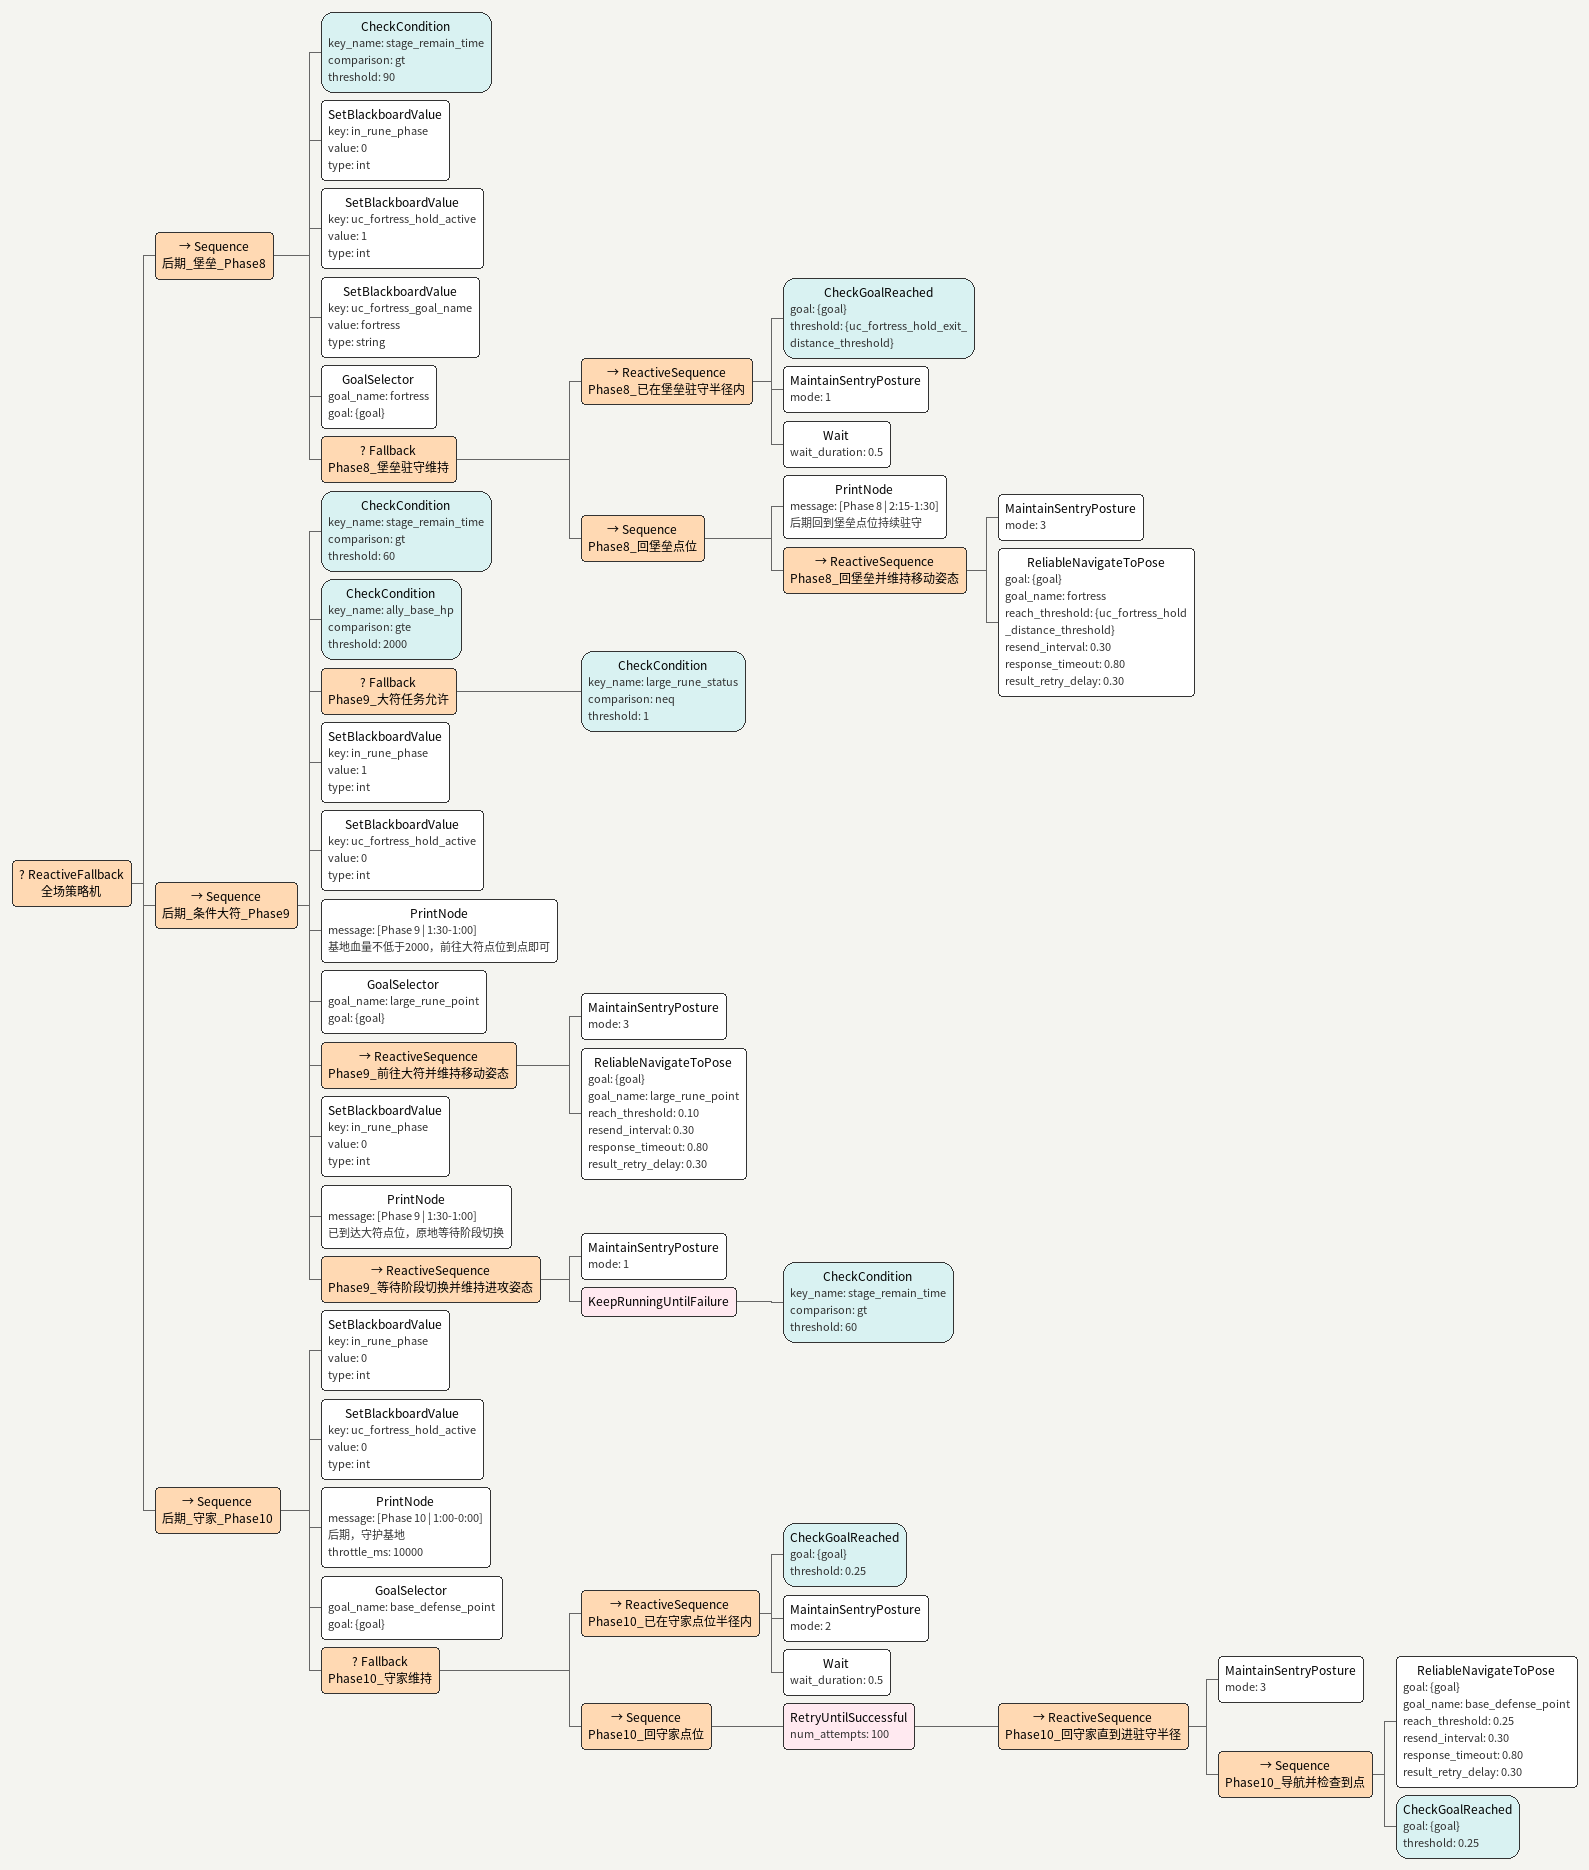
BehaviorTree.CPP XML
<ReactiveFallback name="全场策略机">
  <Sequence name="后期_堡垒_Phase8">
    <CheckCondition key_name="stage_remain_time" comparison="gt" threshold="90"/>
    <SetBlackboardValue key="in_rune_phase" value="0" type="int"/>
    <SetBlackboardValue key="uc_fortress_hold_active" value="1" type="int"/>
    <SetBlackboardValue key="uc_fortress_goal_name" value="fortress" type="string"/>
    <GoalSelector goal_name="fortress" goal="{goal}"/>
    <Fallback name="Phase8_堡垒驻守维持">
      <ReactiveSequence name="Phase8_已在堡垒驻守半径内">
        <CheckGoalReached goal="{goal}" threshold="{uc_fortress_hold_exit_distance_threshold}"/>
        <MaintainSentryPosture mode="1"/>
        <Wait wait_duration="0.5"/>
      </ReactiveSequence>
      <Sequence name="Phase8_回堡垒点位">
        <PrintNode message="[Phase 8 | 2:15-1:30] 后期回到堡垒点位持续驻守"/>
        <ReactiveSequence name="Phase8_回堡垒并维持移动姿态">
          <MaintainSentryPosture mode="3"/>
          <ReliableNavigateToPose goal="{goal}" goal_name="fortress" reach_threshold="{uc_fortress_hold_distance_threshold}" resend_interval="0.30" response_timeout="0.80" result_retry_delay="0.30"/>
        </ReactiveSequence>
      </Sequence>
    </Fallback>
  </Sequence>
  <Sequence name="后期_条件大符_Phase9">
    <CheckCondition key_name="stage_remain_time" comparison="gt" threshold="60"/>
    <CheckCondition key_name="ally_base_hp" comparison="gte" threshold="2000"/>
    <Fallback name="Phase9_大符任务允许">
      <CheckCondition key_name="large_rune_status" comparison="neq" threshold="1"/>
    </Fallback>
    <SetBlackboardValue key="in_rune_phase" value="1" type="int"/>
    <SetBlackboardValue key="uc_fortress_hold_active" value="0" type="int"/>
    <PrintNode message="[Phase 9 | 1:30-1:00] 基地血量不低于2000，前往大符点位到点即可"/>
    <GoalSelector goal_name="large_rune_point" goal="{goal}"/>
    <ReactiveSequence name="Phase9_前往大符并维持移动姿态">
      <MaintainSentryPosture mode="3"/>
      <ReliableNavigateToPose goal="{goal}" goal_name="large_rune_point" reach_threshold="0.10" resend_interval="0.30" response_timeout="0.80" result_retry_delay="0.30"/>
    </ReactiveSequence>
    <SetBlackboardValue key="in_rune_phase" value="0" type="int"/>
    <PrintNode message="[Phase 9 | 1:30-1:00] 已到达大符点位，原地等待阶段切换"/>
    <ReactiveSequence name="Phase9_等待阶段切换并维持进攻姿态">
      <MaintainSentryPosture mode="1"/>
      <KeepRunningUntilFailure>
        <CheckCondition key_name="stage_remain_time" comparison="gt" threshold="60"/>
      </KeepRunningUntilFailure>
    </ReactiveSequence>
  </Sequence>
  <Sequence name="后期_守家_Phase10">
    <SetBlackboardValue key="in_rune_phase" value="0" type="int"/>
    <SetBlackboardValue key="uc_fortress_hold_active" value="0" type="int"/>
    <PrintNode message="[Phase 10 | 1:00-0:00] 后期，守护基地" throttle_ms="10000"/>
    <GoalSelector goal_name="base_defense_point" goal="{goal}"/>
    <Fallback name="Phase10_守家维持">
      <ReactiveSequence name="Phase10_已在守家点位半径内">
        <CheckGoalReached goal="{goal}" threshold="0.25"/>
        <MaintainSentryPosture mode="2"/>
        <Wait wait_duration="0.5"/>
      </ReactiveSequence>
      <Sequence name="Phase10_回守家点位">
        <RetryUntilSuccessful num_attempts="100">
          <ReactiveSequence name="Phase10_回守家直到进驻守半径">
            <MaintainSentryPosture mode="3"/>
            <Sequence name="Phase10_导航并检查到点">
              <ReliableNavigateToPose goal="{goal}" goal_name="base_defense_point" reach_threshold="0.25" resend_interval="0.30" response_timeout="0.80" result_retry_delay="0.30"/>
              <CheckGoalReached goal="{goal}" threshold="0.25"/>
            </Sequence>
          </ReactiveSequence>
        </RetryUntilSuccessful>
      </Sequence>
    </Fallback>
  </Sequence>
</ReactiveFallback>
